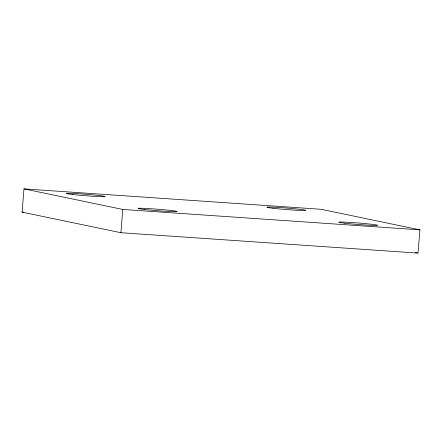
<?xml version="1.0" encoding="UTF-8"?>
<svg xmlns="http://www.w3.org/2000/svg" width="442" height="442" viewBox="0 0 442 442"><rect width="100%" height="100%" fill="white"/><g stroke="black" fill="none" stroke-linecap="round" stroke-linejoin="round"><path stroke-width="0.66" d="M22.1 212.149L23.973 188.889L321.085 209.287L419.9 229.851L418.027 253.111L120.915 232.713L22.1 212.149L23.476 212.243M120.915 232.713L122.788 209.453L23.973 188.889M122.788 209.453L419.9 229.851M415.342 252.553L417.358 252.973M72.455 194.486A19.465 0.746 4.6 0 0 104.616 196.696A19.465 0.746 4.6 0 0 80.112 193.839A19.465 0.746 4.6 0 0 72.455 194.486M273.001 208.254A19.465 0.746 4.6 0 0 305.168 210.464A19.465 0.746 4.6 0 0 280.664 207.607A19.465 0.746 4.6 0 0 273.001 208.254M344.87 223.21A19.465 0.746 4.6 0 0 377.032 225.42A19.465 0.746 4.6 0 0 352.528 222.564A19.465 0.746 4.6 0 0 344.87 223.21M144.319 209.442A19.465 0.746 4.6 0 0 176.485 211.652A19.465 0.746 4.6 0 0 151.982 208.795A19.465 0.746 4.6 0 0 144.319 209.442"/></g></svg>
